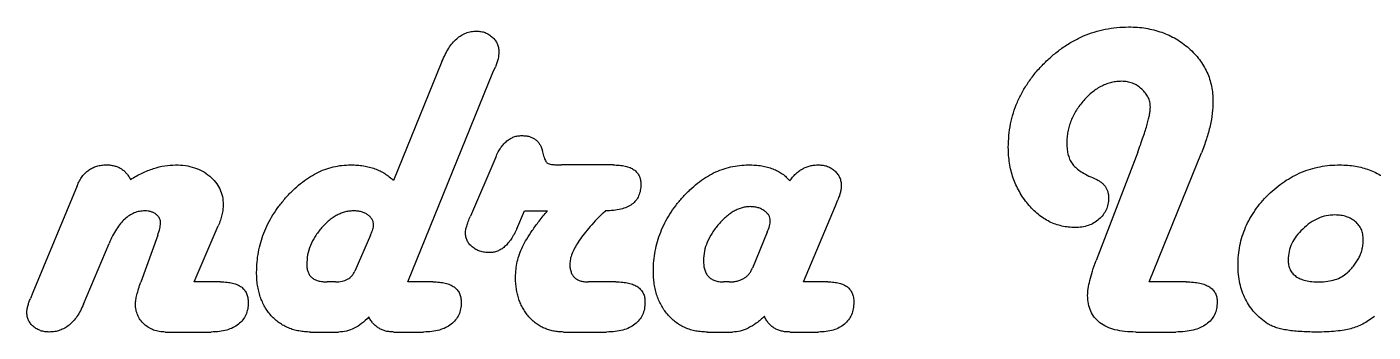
# Model space of a CAD drawing. Header units: millimetres. Extents: x -152 to 152, y -48 to 197.
# Drawn here: x 82.67 to 104.75, y -18.76 to -13.76 of the extents above; entities that cross this region are included whole.
import ezdxf

# ---------------------------------------------------------------- set-up
doc = ezdxf.new("R2010")
doc.units = ezdxf.units.MM

msp = doc.modelspace()

# ---------------------------------------------------------------- linework, layer by layer
at = {"color": 7, "linetype": 'Continuous', "lineweight": 25}
for p, q in [((89.478, -14.327), (88.683, -16.276)), ((88.917, -17.938), (90.315, -14.508)), ((90.315, -14.508), (90.357, -14.413)), ((90.361, -15.892), (89.944, -16.862)), ((91.155, -15.894), (91.125, -15.786)), ((100.889, -15.811), (100.208, -17.589)), ((101.077, -17.938), (101.934, -15.824)), ((92.284, -16.021), (91.438, -16.021)), ((83.495, -16.362), (82.769, -18.113)), ((90.704, -17.067), (90.832, -16.774)), ((90.832, -16.774), (91.207, -16.774)), ((92.12, -16.809), (92.158, -16.774)), ((95.409, -17.938), (95.93, -16.69)), ((95.93, -16.69), (95.97, -16.595)), ((84.816, -17.173), (84.54, -17.942)), ((85.413, -17.938), (85.81, -17.019)), ((88.308, -17.171), (88.048, -17.763)), ((94.814, -17.125), (94.57, -17.711)), ((83.598, -18.305), (84.018, -17.308)), ((85.847, -17.938), (85.413, -17.938)), ((87.732, -17.938), (87.595, -17.938)), ((89.329, -17.938), (88.917, -17.938)), ((92.331, -17.938), (91.875, -17.938)), ((94.189, -17.938), (94.098, -17.938)), ((95.807, -17.938), (95.409, -17.938)), ((101.683, -17.938), (101.077, -17.938)), ((82.769, -18.113), (82.729, -18.208)), ((84.94, -18.76), (85.695, -18.76)), ((87.324, -18.76), (87.783, -18.76)), ((88.689, -18.76), (89.177, -18.76)), ((91.47, -18.76), (92.179, -18.76)), ((93.831, -18.76), (94.242, -18.76)), ((95.189, -18.76), (95.652, -18.76)), ((100.856, -18.76), (101.514, -18.76))]:
    msp.add_line(p, q, dxfattribs=at)
for points, knots in [([(89.478, -14.327), (89.495, -14.288), (89.528, -14.213), (89.585, -14.111), (89.649, -14.024), (89.717, -13.953), (89.791, -13.898), (89.87, -13.857), (89.955, -13.833), (90.014, -13.83), (90.044, -13.829)], [0, 0, 0, 0, 0.159657, 0.30514, 0.437481, 0.559878, 0.672249, 0.781209, 0.889106, 1, 1, 1, 1]), ([(90.044, -13.829), (90.069, -13.83), (90.117, -13.832), (90.186, -13.851), (90.249, -13.882), (90.305, -13.924), (90.352, -13.975), (90.386, -14.033), (90.408, -14.097), (90.41, -14.142), (90.411, -14.165)], [0, 0, 0, 0, 0.133939, 0.260129, 0.384679, 0.513087, 0.63901, 0.757749, 0.877616, 1, 1, 1, 1]), ([(98.767, -15.733), (98.769, -15.668), (98.773, -15.54), (98.801, -15.351), (98.848, -15.169), (98.912, -14.992), (98.996, -14.822), (99.099, -14.658), (99.219, -14.5), (99.357, -14.351), (99.506, -14.213), (99.664, -14.093), (99.828, -13.989), (99.999, -13.905), (100.176, -13.841), (100.358, -13.794), (100.547, -13.766), (100.675, -13.762), (100.74, -13.76)], [0, 0, 0, 0, 0.062847, 0.124546, 0.185021, 0.245583, 0.307, 0.369162, 0.433251, 0.499761, 0.566271, 0.63036, 0.693, 0.754417, 0.814979, 0.875454, 0.937153, 1, 1, 1, 1]), ([(100.74, -13.76), (100.788, -13.761), (100.883, -13.763), (101.022, -13.779), (101.155, -13.808), (101.283, -13.846), (101.404, -13.895), (101.519, -13.955), (101.628, -14.026), (101.728, -14.109), (101.821, -14.197), (101.902, -14.293), (101.969, -14.396), (102.027, -14.501), (102.07, -14.614), (102.101, -14.732), (102.119, -14.855), (102.122, -14.939), (102.123, -14.981)], [0, 0, 0, 0, 0.070697, 0.138162, 0.203978, 0.268564, 0.331462, 0.394199, 0.456875, 0.520401, 0.583224, 0.643685, 0.702901, 0.761236, 0.81912, 0.877714, 0.938103, 1, 1, 1, 1]), ([(90.411, -14.165), (90.408, -14.204), (90.403, -14.289), (90.373, -14.37), (90.357, -14.413)], [0, 0, 0, 0, 0.459987, 1, 1, 1, 1]), ([(100.63, -14.651), (100.602, -14.652), (100.545, -14.654), (100.461, -14.668), (100.379, -14.693), (100.3, -14.728), (100.222, -14.771), (100.147, -14.827), (100.073, -14.89), (100.004, -14.964), (99.939, -15.042), (99.883, -15.124), (99.835, -15.209), (99.794, -15.295), (99.765, -15.385), (99.741, -15.477), (99.729, -15.571), (99.727, -15.634), (99.726, -15.666)], [0, 0, 0, 0, 0.057392, 0.114011, 0.170865, 0.227935, 0.287883, 0.349895, 0.414355, 0.482722, 0.551387, 0.618318, 0.683415, 0.746525, 0.809923, 0.872614, 0.935496, 1, 1, 1, 1]), ([(101.096, -15.068), (101.094, -15.041), (101.092, -14.988), (101.062, -14.912), (101.018, -14.84), (100.955, -14.777), (100.885, -14.72), (100.804, -14.681), (100.719, -14.654), (100.66, -14.652), (100.63, -14.651)], [0, 0, 0, 0, 0.11571, 0.229801, 0.35059, 0.481443, 0.615472, 0.744091, 0.870511, 1, 1, 1, 1]), ([(102.123, -14.981), (102.121, -15.046), (102.116, -15.18), (102.078, -15.386), (102.018, -15.603), (101.963, -15.748), (101.934, -15.824)], [0, 0, 0, 0, 0.2235178, 0.4624383, 0.7208207, 1, 1, 1, 1]), ([(100.889, -15.811), (100.906, -15.768), (100.937, -15.685), (100.978, -15.565), (101.015, -15.457), (101.044, -15.359), (101.067, -15.271), (101.083, -15.194), (101.094, -15.128), (101.095, -15.087), (101.096, -15.068)], [0, 0, 0, 0, 0.17854, 0.342557, 0.489941, 0.622542, 0.739607, 0.841321, 0.927965, 1, 1, 1, 1]), ([(90.361, -15.892), (90.373, -15.864), (90.398, -15.811), (90.441, -15.739), (90.49, -15.679), (90.542, -15.628), (90.598, -15.589), (90.657, -15.56), (90.722, -15.544), (90.766, -15.542), (90.789, -15.541)], [0, 0, 0, 0, 0.155195, 0.297894, 0.428403, 0.549181, 0.664078, 0.774596, 0.88519, 1, 1, 1, 1]), ([(90.789, -15.541), (90.811, -15.542), (90.852, -15.544), (90.911, -15.554), (90.964, -15.573), (91.01, -15.601), (91.05, -15.636), (91.081, -15.679), (91.108, -15.729), (91.119, -15.767), (91.125, -15.786)], [0, 0, 0, 0, 0.144143, 0.273636, 0.396724, 0.511974, 0.625547, 0.743444, 0.865784, 1, 1, 1, 1]), ([(99.726, -15.666), (99.727, -15.702), (99.729, -15.769), (99.748, -15.863), (99.777, -15.946), (99.822, -16.017), (99.885, -16.079), (99.964, -16.137), (100.065, -16.193), (100.14, -16.226), (100.18, -16.243)], [0, 0, 0, 0, 0.133509, 0.252835, 0.361861, 0.462316, 0.567974, 0.692087, 0.834341, 1, 1, 1, 1]), ([(91.155, -15.894), (91.158, -15.907), (91.165, -15.931), (91.18, -15.962), (91.198, -15.985), (91.221, -16.003), (91.256, -16.01), (91.302, -16.016), (91.365, -16.02), (91.412, -16.02), (91.438, -16.021)], [0, 0, 0, 0, 0.11575, 0.212011, 0.295091, 0.367663, 0.460167, 0.59367, 0.775508, 1, 1, 1, 1]), ([(99.862, -17.048), (99.825, -17.047), (99.752, -17.044), (99.644, -17.025), (99.541, -16.995), (99.441, -16.954), (99.346, -16.898), (99.255, -16.831), (99.168, -16.753), (99.086, -16.662), (99.012, -16.564), (98.946, -16.459), (98.891, -16.35), (98.846, -16.236), (98.81, -16.117), (98.786, -15.993), (98.77, -15.864), (98.768, -15.777), (98.767, -15.733)], [0, 0, 0, 0, 0.058735, 0.11537, 0.171753, 0.228612, 0.285959, 0.345278, 0.406758, 0.471423, 0.537052, 0.601659, 0.666211, 0.730496, 0.795788, 0.861912, 0.930029, 1, 1, 1, 1]), ([(83.495, -16.362), (83.508, -16.335), (83.531, -16.283), (83.575, -16.212), (83.626, -16.154), (83.683, -16.105), (83.747, -16.067), (83.818, -16.04), (83.894, -16.023), (83.946, -16.021), (83.974, -16.021)], [0, 0, 0, 0, 0.141688, 0.272574, 0.394499, 0.512913, 0.629748, 0.748357, 0.870282, 1, 1, 1, 1]), ([(83.974, -16.021), (83.996, -16.021), (84.039, -16.022), (84.101, -16.034), (84.159, -16.052), (84.212, -16.079), (84.26, -16.113), (84.302, -16.154), (84.339, -16.203), (84.359, -16.24), (84.37, -16.259)], [0, 0, 0, 0, 0.135563, 0.264491, 0.386049, 0.506186, 0.623734, 0.742655, 0.86889, 1, 1, 1, 1]), ([(84.37, -16.259), (84.433, -16.222), (84.554, -16.152), (84.743, -16.079), (84.927, -16.03), (85.049, -16.024), (85.108, -16.021)], [0, 0, 0, 0, 0.27807, 0.534394, 0.773003, 1, 1, 1, 1]), ([(85.108, -16.021), (85.163, -16.023), (85.268, -16.027), (85.418, -16.062), (85.553, -16.12), (85.67, -16.202), (85.769, -16.299), (85.839, -16.412), (85.883, -16.539), (85.888, -16.628), (85.89, -16.673)], [0, 0, 0, 0, 0.143396, 0.276691, 0.40395, 0.529755, 0.651514, 0.765616, 0.879877, 1, 1, 1, 1]), ([(86.438, -17.782), (86.44, -17.726), (86.443, -17.615), (86.466, -17.451), (86.503, -17.292), (86.555, -17.136), (86.623, -16.985), (86.705, -16.838), (86.802, -16.697), (86.913, -16.561), (87.031, -16.435), (87.156, -16.325), (87.285, -16.232), (87.417, -16.153), (87.554, -16.094), (87.694, -16.052), (87.837, -16.025), (87.935, -16.022), (87.984, -16.021)], [0, 0, 0, 0, 0.0652758, 0.1290098, 0.1925825, 0.2556293, 0.3197747, 0.3844852, 0.4514208, 0.5199233, 0.5880849, 0.6522437, 0.7138077, 0.773006, 0.8304905, 0.8868644, 0.9429991, 1, 1, 1, 1]), ([(87.984, -16.021), (88.019, -16.021), (88.089, -16.023), (88.191, -16.035), (88.287, -16.055), (88.377, -16.083), (88.463, -16.118), (88.542, -16.162), (88.616, -16.215), (88.66, -16.256), (88.683, -16.276)], [0, 0, 0, 0, 0.140225, 0.272831, 0.401712, 0.524916, 0.644875, 0.76341, 0.880846, 1, 1, 1, 1]), ([(92.284, -16.021), (92.32, -16.022), (92.386, -16.024), (92.48, -16.036), (92.56, -16.062), (92.626, -16.096), (92.677, -16.142), (92.714, -16.198), (92.736, -16.265), (92.738, -16.313), (92.74, -16.337)], [0, 0, 0, 0, 0.170094, 0.317853, 0.450012, 0.565532, 0.67135, 0.773124, 0.88218, 1, 1, 1, 1]), ([(92.945, -17.762), (92.947, -17.706), (92.949, -17.596), (92.973, -17.433), (93.01, -17.274), (93.063, -17.12), (93.131, -16.971), (93.212, -16.826), (93.311, -16.686), (93.421, -16.552), (93.542, -16.429), (93.667, -16.319), (93.798, -16.228), (93.931, -16.151), (94.07, -16.093), (94.212, -16.051), (94.358, -16.026), (94.457, -16.022), (94.507, -16.021)], [0, 0, 0, 0, 0.0648996, 0.1282599, 0.191466, 0.2542897, 0.3177154, 0.382102, 0.4480524, 0.5165377, 0.584429, 0.6486665, 0.7101226, 0.7698686, 0.8276063, 0.8848105, 0.9421353, 1, 1, 1, 1]), ([(94.507, -16.021), (94.544, -16.021), (94.616, -16.023), (94.72, -16.034), (94.816, -16.057), (94.906, -16.083), (94.987, -16.121), (95.061, -16.166), (95.127, -16.22), (95.164, -16.263), (95.182, -16.284)], [0, 0, 0, 0, 0.148469, 0.287729, 0.419248, 0.543323, 0.66139, 0.775405, 0.88792, 1, 1, 1, 1]), ([(95.182, -16.284), (95.197, -16.263), (95.227, -16.222), (95.278, -16.168), (95.332, -16.122), (95.389, -16.084), (95.452, -16.057), (95.516, -16.035), (95.584, -16.023), (95.631, -16.021), (95.655, -16.021)], [0, 0, 0, 0, 0.13787, 0.267826, 0.39149, 0.513356, 0.632002, 0.751776, 0.87289, 1, 1, 1, 1]), ([(95.655, -16.021), (95.68, -16.022), (95.73, -16.024), (95.801, -16.042), (95.865, -16.075), (95.921, -16.117), (95.969, -16.168), (96.002, -16.227), (96.024, -16.292), (96.026, -16.338), (96.027, -16.361)], [0, 0, 0, 0, 0.135644, 0.265389, 0.388836, 0.515241, 0.639201, 0.757736, 0.875734, 1, 1, 1, 1]), ([(102.534, -17.667), (102.536, -17.612), (102.538, -17.503), (102.563, -17.344), (102.601, -17.19), (102.657, -17.042), (102.726, -16.899), (102.812, -16.763), (102.913, -16.632), (103.029, -16.508), (103.155, -16.394), (103.288, -16.294), (103.428, -16.211), (103.572, -16.14), (103.723, -16.086), (103.88, -16.05), (104.041, -16.024), (104.151, -16.022), (104.207, -16.021)], [0, 0, 0, 0, 0.062987, 0.124928, 0.185572, 0.245691, 0.30657, 0.368298, 0.431636, 0.497398, 0.563211, 0.626955, 0.689303, 0.750551, 0.811688, 0.873432, 0.93578, 1, 1, 1, 1]), ([(104.207, -16.021), (104.25, -16.022), (104.334, -16.024), (104.457, -16.039), (104.575, -16.065), (104.686, -16.1), (104.792, -16.145), (104.892, -16.201), (104.985, -16.268), (105.073, -16.343), (105.152, -16.427), (105.222, -16.515), (105.279, -16.611), (105.329, -16.711), (105.364, -16.818), (105.392, -16.929), (105.408, -17.046), (105.41, -17.126), (105.411, -17.167)], [0, 0, 0, 0, 0.0690133, 0.1355816, 0.1997147, 0.2624107, 0.3236763, 0.3849016, 0.4462884, 0.5086146, 0.5703955, 0.6309729, 0.6907905, 0.7501567, 0.8103046, 0.8712081, 0.9344312, 1, 1, 1, 1]), ([(92.74, -16.337), (92.739, -16.372), (92.736, -16.437), (92.707, -16.528), (92.662, -16.607), (92.594, -16.669), (92.511, -16.718), (92.408, -16.749), (92.289, -16.772), (92.203, -16.773), (92.158, -16.774)], [0, 0, 0, 0, 0.124324, 0.235342, 0.341804, 0.44861, 0.562597, 0.690337, 0.834626, 1, 1, 1, 1]), ([(100.18, -16.243), (100.198, -16.251), (100.234, -16.267), (100.281, -16.297), (100.321, -16.331), (100.354, -16.37), (100.38, -16.413), (100.399, -16.46), (100.409, -16.511), (100.41, -16.547), (100.411, -16.565)], [0, 0, 0, 0, 0.142142, 0.273664, 0.397027, 0.513277, 0.630914, 0.747519, 0.871165, 1, 1, 1, 1]), ([(96.027, -16.361), (96.027, -16.378), (96.025, -16.414), (96.014, -16.471), (95.996, -16.532), (95.979, -16.574), (95.97, -16.595)], [0, 0, 0, 0, 0.211809, 0.449345, 0.711305, 1, 1, 1, 1]), ([(84.607, -16.774), (84.577, -16.776), (84.518, -16.779), (84.431, -16.805), (84.349, -16.847), (84.273, -16.908), (84.201, -16.983), (84.135, -17.077), (84.071, -17.185), (84.036, -17.266), (84.018, -17.308)], [0, 0, 0, 0, 0.105588, 0.210994, 0.318037, 0.431763, 0.554461, 0.68871, 0.836827, 1, 1, 1, 1]), ([(84.863, -16.978), (84.863, -16.965), (84.862, -16.938), (84.849, -16.899), (84.826, -16.863), (84.793, -16.833), (84.756, -16.805), (84.71, -16.788), (84.661, -16.775), (84.626, -16.774), (84.607, -16.774)], [0, 0, 0, 0, 0.111377, 0.218574, 0.332864, 0.45478, 0.582844, 0.712531, 0.850727, 1, 1, 1, 1]), ([(85.89, -16.673), (85.889, -16.7), (85.887, -16.756), (85.871, -16.841), (85.847, -16.93), (85.823, -16.989), (85.81, -17.019)], [0, 0, 0, 0, 0.225293, 0.465765, 0.723911, 1, 1, 1, 1]), ([(88.033, -16.774), (88.01, -16.775), (87.963, -16.777), (87.893, -16.789), (87.826, -16.813), (87.758, -16.842), (87.693, -16.883), (87.628, -16.93), (87.565, -16.987), (87.484, -17.073), (87.397, -17.189), (87.317, -17.338), (87.269, -17.494), (87.263, -17.601), (87.26, -17.654)], [0, 0, 0, 0, 0.054496, 0.109809, 0.16538, 0.222308, 0.282011, 0.344274, 0.410641, 0.481079, 0.620325, 0.749838, 0.875598, 1, 1, 1, 1]), ([(88.356, -17.004), (88.355, -16.989), (88.354, -16.957), (88.334, -16.914), (88.304, -16.874), (88.263, -16.84), (88.215, -16.809), (88.159, -16.79), (88.098, -16.776), (88.055, -16.775), (88.033, -16.774)], [0, 0, 0, 0, 0.105647, 0.211716, 0.321537, 0.444364, 0.575787, 0.708608, 0.848376, 1, 1, 1, 1]), ([(90.685, -17.858), (90.686, -17.816), (90.69, -17.731), (90.712, -17.606), (90.747, -17.482), (90.799, -17.359), (90.87, -17.229), (90.962, -17.089), (91.076, -16.935), (91.162, -16.83), (91.207, -16.774)], [0, 0, 0, 0, 0.102846, 0.206118, 0.309375, 0.415856, 0.533415, 0.669282, 0.824852, 1, 1, 1, 1]), ([(94.536, -16.705), (94.513, -16.706), (94.469, -16.708), (94.402, -16.723), (94.336, -16.745), (94.271, -16.777), (94.206, -16.818), (94.141, -16.867), (94.079, -16.927), (93.996, -17.014), (93.907, -17.132), (93.827, -17.282), (93.777, -17.434), (93.77, -17.538), (93.767, -17.589)], [0, 0, 0, 0, 0.052309, 0.105644, 0.159961, 0.216069, 0.276577, 0.340232, 0.408142, 0.480813, 0.623943, 0.755386, 0.878942, 1, 1, 1, 1]), ([(94.863, -16.932), (94.862, -16.918), (94.859, -16.888), (94.841, -16.844), (94.808, -16.807), (94.767, -16.772), (94.717, -16.742), (94.661, -16.721), (94.6, -16.708), (94.557, -16.706), (94.536, -16.705)], [0, 0, 0, 0, 0.1013229, 0.204401, 0.3155455, 0.4404686, 0.5742439, 0.7104772, 0.8505196, 1, 1, 1, 1]), ([(100.411, -16.565), (100.409, -16.599), (100.406, -16.665), (100.374, -16.758), (100.324, -16.843), (100.255, -16.915), (100.172, -16.975), (100.077, -17.017), (99.973, -17.044), (99.9, -17.046), (99.862, -17.048)], [0, 0, 0, 0, 0.123823, 0.241173, 0.358786, 0.481233, 0.607143, 0.732161, 0.861918, 1, 1, 1, 1]), ([(84.816, -17.173), (84.829, -17.137), (84.852, -17.074), (84.86, -17.007), (84.863, -16.978)], [0, 0, 0, 0, 0.569242, 1, 1, 1, 1]), ([(89.863, -17.132), (89.864, -17.117), (89.868, -17.08), (89.884, -17.019), (89.911, -16.945), (89.932, -16.891), (89.944, -16.862)], [0, 0, 0, 0, 0.166885, 0.388079, 0.663391, 1, 1, 1, 1]), ([(92.12, -16.809), (92.077, -16.852), (91.995, -16.935), (91.884, -17.058), (91.791, -17.175), (91.713, -17.282), (91.653, -17.383), (91.61, -17.476), (91.581, -17.562), (91.577, -17.618), (91.575, -17.644)], [0, 0, 0, 0, 0.17947, 0.343533, 0.489576, 0.620195, 0.734882, 0.835719, 0.922666, 1, 1, 1, 1]), ([(94.814, -17.125), (94.828, -17.09), (94.854, -17.028), (94.86, -16.962), (94.863, -16.932)], [0, 0, 0, 0, 0.56228, 1, 1, 1, 1]), ([(104.124, -16.842), (104.076, -16.845), (103.981, -16.85), (103.843, -16.895), (103.712, -16.969), (103.593, -17.069), (103.488, -17.181), (103.413, -17.307), (103.365, -17.439), (103.359, -17.53), (103.356, -17.576)], [0, 0, 0, 0, 0.121989, 0.244448, 0.37085, 0.507454, 0.642262, 0.765606, 0.883404, 1, 1, 1, 1]), ([(104.589, -17.241), (104.587, -17.212), (104.584, -17.157), (104.56, -17.078), (104.518, -17.009), (104.461, -16.95), (104.391, -16.902), (104.31, -16.867), (104.22, -16.845), (104.156, -16.843), (104.124, -16.842)], [0, 0, 0, 0, 0.1236919, 0.2409691, 0.3555779, 0.47456, 0.5977113, 0.7218731, 0.8563822, 1, 1, 1, 1]), ([(88.308, -17.171), (88.315, -17.154), (88.329, -17.122), (88.344, -17.077), (88.354, -17.039), (88.355, -17.015), (88.356, -17.004)], [0, 0, 0, 0, 0.3184329, 0.5895411, 0.8153724, 1, 1, 1, 1]), ([(90.256, -17.459), (90.229, -17.458), (90.177, -17.457), (90.102, -17.438), (90.034, -17.408), (89.974, -17.368), (89.925, -17.318), (89.889, -17.262), (89.868, -17.198), (89.865, -17.155), (89.863, -17.132)], [0, 0, 0, 0, 0.141461, 0.2752, 0.402466, 0.529829, 0.653597, 0.769502, 0.882577, 1, 1, 1, 1]), ([(90.704, -17.067), (90.69, -17.098), (90.663, -17.157), (90.614, -17.237), (90.564, -17.306), (90.508, -17.36), (90.451, -17.406), (90.388, -17.436), (90.323, -17.455), (90.278, -17.458), (90.256, -17.459)], [0, 0, 0, 0, 0.162218, 0.309013, 0.442235, 0.564481, 0.679399, 0.787037, 0.892736, 1, 1, 1, 1]), ([(104.323, -17.791), (104.344, -17.771), (104.385, -17.731), (104.439, -17.667), (104.486, -17.602), (104.524, -17.534), (104.553, -17.464), (104.573, -17.391), (104.587, -17.316), (104.588, -17.266), (104.589, -17.241)], [0, 0, 0, 0, 0.138087, 0.271804, 0.398534, 0.520913, 0.64043, 0.760321, 0.879246, 1, 1, 1, 1]), ([(87.26, -17.654), (87.261, -17.676), (87.263, -17.718), (87.279, -17.777), (87.305, -17.828), (87.343, -17.869), (87.391, -17.902), (87.451, -17.922), (87.52, -17.937), (87.569, -17.938), (87.595, -17.938)], [0, 0, 0, 0, 0.132446, 0.251783, 0.362261, 0.469257, 0.582652, 0.705268, 0.844327, 1, 1, 1, 1]), ([(91.575, -17.644), (91.576, -17.667), (91.577, -17.711), (91.593, -17.771), (91.614, -17.824), (91.649, -17.866), (91.692, -17.899), (91.745, -17.922), (91.807, -17.937), (91.851, -17.938), (91.875, -17.938)], [0, 0, 0, 0, 0.142561, 0.27089, 0.387368, 0.496394, 0.605782, 0.725193, 0.853001, 1, 1, 1, 1]), ([(93.767, -17.589), (93.768, -17.617), (93.77, -17.668), (93.785, -17.741), (93.81, -17.802), (93.848, -17.852), (93.896, -17.892), (93.954, -17.92), (94.023, -17.936), (94.072, -17.937), (94.098, -17.938)], [0, 0, 0, 0, 0.147962, 0.280931, 0.39929, 0.508857, 0.619299, 0.733982, 0.859791, 1, 1, 1, 1]), ([(100.068, -18.162), (100.07, -18.124), (100.074, -18.042), (100.105, -17.909), (100.147, -17.755), (100.186, -17.647), (100.208, -17.589)], [0, 0, 0, 0, 0.190428, 0.419177, 0.689441, 1, 1, 1, 1]), ([(103.356, -17.576), (103.357, -17.604), (103.359, -17.658), (103.385, -17.734), (103.425, -17.8), (103.484, -17.851), (103.557, -17.891), (103.646, -17.92), (103.75, -17.936), (103.825, -17.938), (103.865, -17.938)], [0, 0, 0, 0, 0.119601, 0.229283, 0.334305, 0.440006, 0.555427, 0.684184, 0.832439, 1, 1, 1, 1]), ([(87.324, -18.76), (87.292, -18.76), (87.227, -18.758), (87.134, -18.744), (87.045, -18.725), (86.962, -18.694), (86.883, -18.657), (86.809, -18.611), (86.74, -18.556), (86.678, -18.494), (86.621, -18.424), (86.573, -18.348), (86.531, -18.267), (86.496, -18.181), (86.472, -18.089), (86.451, -17.992), (86.441, -17.889), (86.439, -17.818), (86.438, -17.782)], [0, 0, 0, 0, 0.0662279, 0.1293897, 0.1906264, 0.2495516, 0.3077748, 0.3662463, 0.4240907, 0.4840988, 0.5444164, 0.6042648, 0.6656997, 0.7276669, 0.7918805, 0.8578893, 0.927305, 1, 1, 1, 1]), ([(87.732, -17.938), (87.769, -17.937), (87.837, -17.934), (87.93, -17.899), (88.006, -17.844), (88.034, -17.79), (88.048, -17.763)], [0, 0, 0, 0, 0.285791, 0.532854, 0.763239, 1, 1, 1, 1]), ([(91.47, -18.76), (91.442, -18.759), (91.387, -18.758), (91.306, -18.745), (91.229, -18.727), (91.156, -18.698), (91.086, -18.664), (91.021, -18.62), (90.959, -18.569), (90.903, -18.51), (90.852, -18.445), (90.806, -18.376), (90.769, -18.3), (90.738, -18.221), (90.714, -18.136), (90.698, -18.048), (90.686, -17.954), (90.685, -17.891), (90.685, -17.858)], [0, 0, 0, 0, 0.0630702, 0.1235101, 0.1826851, 0.240732, 0.2977847, 0.3563875, 0.4152933, 0.4761943, 0.5380842, 0.5997889, 0.6621903, 0.7255622, 0.7901808, 0.8575781, 0.927403, 1, 1, 1, 1]), ([(93.831, -18.76), (93.799, -18.76), (93.735, -18.758), (93.643, -18.745), (93.554, -18.724), (93.472, -18.692), (93.393, -18.654), (93.319, -18.606), (93.251, -18.549), (93.188, -18.485), (93.131, -18.413), (93.081, -18.336), (93.039, -18.253), (93.004, -18.165), (92.978, -18.072), (92.958, -17.973), (92.948, -17.869), (92.946, -17.798), (92.945, -17.762)], [0, 0, 0, 0, 0.06493, 0.126827, 0.186993, 0.245644, 0.303664, 0.361399, 0.420633, 0.480616, 0.541512, 0.602803, 0.66433, 0.727075, 0.7916, 0.857725, 0.927236, 1, 1, 1, 1]), ([(94.189, -17.938), (94.212, -17.938), (94.256, -17.937), (94.319, -17.926), (94.377, -17.908), (94.428, -17.883), (94.473, -17.851), (94.513, -17.812), (94.545, -17.765), (94.561, -17.73), (94.57, -17.711)], [0, 0, 0, 0, 0.144708, 0.279865, 0.405577, 0.523759, 0.640334, 0.755322, 0.873741, 1, 1, 1, 1]), ([(103.02, -18.623), (102.982, -18.596), (102.905, -18.541), (102.806, -18.444), (102.721, -18.339), (102.654, -18.222), (102.599, -18.097), (102.561, -17.962), (102.538, -17.817), (102.536, -17.718), (102.534, -17.667)], [0, 0, 0, 0, 0.126742, 0.250255, 0.369792, 0.488296, 0.60885, 0.733914, 0.863361, 1, 1, 1, 1]), ([(103.865, -17.938), (103.911, -17.937), (104, -17.933), (104.125, -17.905), (104.235, -17.86), (104.294, -17.814), (104.323, -17.791)], [0, 0, 0, 0, 0.285726, 0.54228, 0.777145, 1, 1, 1, 1]), ([(84.452, -18.301), (84.453, -18.279), (84.456, -18.228), (84.476, -18.146), (84.502, -18.048), (84.526, -17.979), (84.54, -17.942)], [0, 0, 0, 0, 0.182015, 0.408517, 0.680313, 1, 1, 1, 1]), ([(85.847, -17.938), (85.882, -17.939), (85.949, -17.941), (86.042, -17.957), (86.122, -17.982), (86.189, -18.018), (86.239, -18.068), (86.275, -18.128), (86.298, -18.198), (86.3, -18.248), (86.301, -18.274)], [0, 0, 0, 0, 0.166515, 0.311699, 0.439497, 0.554188, 0.661208, 0.766456, 0.876383, 1, 1, 1, 1]), ([(89.329, -17.938), (89.365, -17.939), (89.434, -17.941), (89.529, -17.957), (89.611, -17.982), (89.678, -18.018), (89.731, -18.068), (89.769, -18.127), (89.791, -18.198), (89.793, -18.248), (89.795, -18.274)], [0, 0, 0, 0, 0.167411, 0.313752, 0.442842, 0.557325, 0.665184, 0.769793, 0.878149, 1, 1, 1, 1]), ([(92.331, -17.938), (92.368, -17.939), (92.438, -17.941), (92.537, -17.955), (92.619, -17.982), (92.69, -18.016), (92.742, -18.066), (92.782, -18.124), (92.805, -18.194), (92.807, -18.244), (92.808, -18.27)], [0, 0, 0, 0, 0.170468, 0.318173, 0.449458, 0.56479, 0.670386, 0.773384, 0.881075, 1, 1, 1, 1]), ([(95.807, -17.938), (95.84, -17.939), (95.903, -17.941), (95.991, -17.955), (96.065, -17.982), (96.128, -18.017), (96.175, -18.066), (96.209, -18.125), (96.23, -18.194), (96.232, -18.244), (96.233, -18.27)], [0, 0, 0, 0, 0.161777, 0.304562, 0.432041, 0.544948, 0.651814, 0.758468, 0.872769, 1, 1, 1, 1]), ([(101.683, -17.938), (101.723, -17.939), (101.798, -17.941), (101.902, -17.955), (101.991, -17.981), (102.064, -18.017), (102.122, -18.064), (102.163, -18.123), (102.189, -18.192), (102.191, -18.242), (102.192, -18.268)], [0, 0, 0, 0, 0.173545, 0.326618, 0.458567, 0.575917, 0.681306, 0.782263, 0.887014, 1, 1, 1, 1]), ([(82.671, -18.443), (82.672, -18.426), (82.673, -18.39), (82.687, -18.334), (82.703, -18.271), (82.72, -18.23), (82.729, -18.208)], [0, 0, 0, 0, 0.211021, 0.448526, 0.708291, 1, 1, 1, 1]), ([(83.598, -18.305), (83.582, -18.342), (83.552, -18.41), (83.495, -18.503), (83.434, -18.583), (83.367, -18.648), (83.292, -18.698), (83.212, -18.734), (83.127, -18.756), (83.067, -18.759), (83.037, -18.76)], [0, 0, 0, 0, 0.153568, 0.293243, 0.421965, 0.542879, 0.65698, 0.76959, 0.88285, 1, 1, 1, 1]), ([(84.94, -18.76), (84.907, -18.759), (84.842, -18.756), (84.749, -18.73), (84.665, -18.689), (84.59, -18.632), (84.529, -18.563), (84.485, -18.483), (84.456, -18.395), (84.453, -18.333), (84.452, -18.301)], [0, 0, 0, 0, 0.13365, 0.25973, 0.382673, 0.508387, 0.63217, 0.752049, 0.872056, 1, 1, 1, 1]), ([(86.301, -18.274), (86.3, -18.311), (86.297, -18.381), (86.264, -18.478), (86.213, -18.564), (86.141, -18.636), (86.051, -18.691), (85.946, -18.733), (85.825, -18.755), (85.739, -18.759), (85.695, -18.76)], [0, 0, 0, 0, 0.1236592, 0.2378128, 0.3488692, 0.4626966, 0.5821408, 0.7080526, 0.8472485, 1, 1, 1, 1]), ([(89.795, -18.274), (89.792, -18.311), (89.789, -18.38), (89.758, -18.479), (89.704, -18.564), (89.631, -18.636), (89.539, -18.691), (89.433, -18.733), (89.31, -18.755), (89.223, -18.759), (89.177, -18.76)], [0, 0, 0, 0, 0.1225431, 0.2351937, 0.3464116, 0.4599645, 0.5792462, 0.7061548, 0.845152, 1, 1, 1, 1]), ([(92.808, -18.27), (92.806, -18.307), (92.803, -18.378), (92.77, -18.478), (92.718, -18.565), (92.643, -18.636), (92.55, -18.692), (92.441, -18.733), (92.315, -18.755), (92.226, -18.759), (92.179, -18.76)], [0, 0, 0, 0, 0.122887, 0.235172, 0.344943, 0.457473, 0.5758, 0.703944, 0.844149, 1, 1, 1, 1]), ([(96.233, -18.27), (96.231, -18.307), (96.228, -18.377), (96.199, -18.476), (96.148, -18.562), (96.079, -18.635), (95.993, -18.691), (95.892, -18.733), (95.777, -18.755), (95.695, -18.759), (95.652, -18.76)], [0, 0, 0, 0, 0.127508, 0.244515, 0.357277, 0.471798, 0.59026, 0.714211, 0.850239, 1, 1, 1, 1]), ([(100.856, -18.76), (100.795, -18.759), (100.681, -18.756), (100.521, -18.727), (100.383, -18.681), (100.268, -18.613), (100.177, -18.526), (100.114, -18.419), (100.075, -18.296), (100.071, -18.208), (100.068, -18.162)], [0, 0, 0, 0, 0.162253, 0.305639, 0.43284, 0.549546, 0.658732, 0.765632, 0.877469, 1, 1, 1, 1]), ([(102.192, -18.268), (102.19, -18.305), (102.187, -18.376), (102.152, -18.477), (102.095, -18.564), (102.015, -18.636), (101.915, -18.692), (101.797, -18.733), (101.661, -18.755), (101.565, -18.759), (101.514, -18.76)], [0, 0, 0, 0, 0.11724, 0.226153, 0.333303, 0.44556, 0.5643, 0.695078, 0.83887, 1, 1, 1, 1]), ([(83.037, -18.76), (83.013, -18.759), (82.965, -18.758), (82.896, -18.74), (82.833, -18.71), (82.776, -18.672), (82.73, -18.623), (82.696, -18.568), (82.674, -18.508), (82.672, -18.465), (82.671, -18.443)], [0, 0, 0, 0, 0.13748, 0.266651, 0.393789, 0.52224, 0.645929, 0.764533, 0.88017, 1, 1, 1, 1]), ([(88.278, -18.513), (88.24, -18.551), (88.168, -18.622), (88.043, -18.7), (87.915, -18.752), (87.827, -18.758), (87.783, -18.76)], [0, 0, 0, 0, 0.280722, 0.534182, 0.769158, 1, 1, 1, 1]), ([(88.689, -18.76), (88.666, -18.759), (88.622, -18.757), (88.558, -18.747), (88.499, -18.728), (88.446, -18.699), (88.395, -18.665), (88.35, -18.622), (88.31, -18.571), (88.289, -18.533), (88.278, -18.513)], [0, 0, 0, 0, 0.135323, 0.261607, 0.381728, 0.500656, 0.618909, 0.741306, 0.867537, 1, 1, 1, 1]), ([(94.767, -18.501), (94.723, -18.541), (94.642, -18.615), (94.507, -18.696), (94.375, -18.751), (94.286, -18.757), (94.242, -18.76)], [0, 0, 0, 0, 0.293089, 0.552243, 0.783735, 1, 1, 1, 1]), ([(95.189, -18.76), (95.164, -18.759), (95.117, -18.758), (95.048, -18.746), (94.985, -18.726), (94.928, -18.697), (94.878, -18.659), (94.833, -18.615), (94.795, -18.562), (94.776, -18.522), (94.767, -18.501)], [0, 0, 0, 0, 0.14195, 0.271427, 0.394992, 0.515415, 0.631222, 0.748612, 0.870523, 1, 1, 1, 1]), ([(104.772, -18.507), (104.741, -18.529), (104.679, -18.574), (104.582, -18.63), (104.483, -18.674), (104.381, -18.709), (104.266, -18.732), (104.135, -18.748), (103.983, -18.759), (103.876, -18.76), (103.818, -18.76)], [0, 0, 0, 0, 0.115157, 0.22551, 0.332445, 0.436522, 0.548342, 0.680029, 0.830101, 1, 1, 1, 1]), ([(103.818, -18.76), (103.771, -18.76), (103.68, -18.759), (103.55, -18.753), (103.433, -18.742), (103.326, -18.728), (103.232, -18.709), (103.15, -18.685), (103.08, -18.658), (103.039, -18.635), (103.02, -18.623)], [0, 0, 0, 0, 0.173802, 0.332099, 0.476421, 0.607065, 0.72443, 0.827811, 0.919284, 1, 1, 1, 1])]:
    msp.add_open_spline(points, degree=3, knots=knots, dxfattribs=at)

doc.saveas('drawing.dxf')
